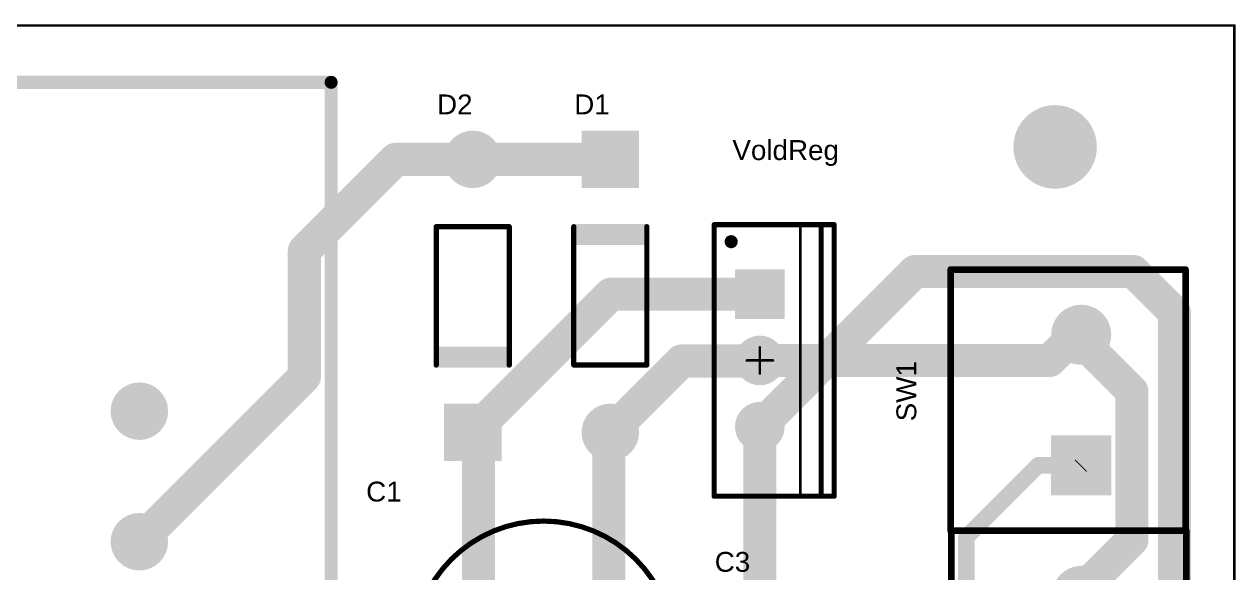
# Model space of a CAD drawing. Header units: millimetres. Extents: x 1.01 to 4.67, y 1.28 to 5.
# Drawn here: x 2.841 to 4.669, y 4.178 to 5.005 of the extents above; entities that cross this region are included whole.
import ezdxf

# ---------------------------------------------------------------- set-up
doc = ezdxf.new("R2010")
doc.units = ezdxf.units.MM
doc.header["$MEASUREMENT"] = 0
for name, color, linetype in [('BottomLayer', 5, 'Continuous'), ('BottomSolder', 6, 'Continuous'), ('Mechanical1', 6, 'Continuous'), ('Mechanical13', 56, 'Continuous'), ('Mechanical15', 56, 'Continuous'), ('MultiLayer', 9, 'Continuous'), ('PadHoleLayer', 156, 'Continuous'), ('TopLayer', 1, 'Continuous'), ('TopOverlay', 2, 'Continuous'), ('TopSolder', 216, 'Continuous')]:
    doc.layers.add(name, color=color, linetype=linetype)
doc.styles.add('Arial', font='arial.ttf', dxfattribs={"height": 0.2})

# ---------------------------------------------------------------- blocks, each defined once
blk = doc.blocks.new('HEADER_2_3')
at = {"layer": 'BottomLayer'}
blk.add_hatch(color=5, dxfattribs=at).paths.add_polyline_path([(-0.0413, 0.0413), (0.0413, 0.0413), (0.0413, -0.0413), (-0.0413, -0.0413)])
h = blk.add_hatch(color=5, dxfattribs=at)
edge = h.paths.add_edge_path()
edge.add_arc((0.1969, 0), 0.0413, 0, 360)
at = {"layer": 'BottomSolder'}
blk.add_hatch(color=6, dxfattribs=at).paths.add_polyline_path([(-0.0453, 0.0453), (0.0453, 0.0453), (0.0453, -0.0453), (-0.0453, -0.0453)])
h = blk.add_hatch(color=6, dxfattribs=at)
edge = h.paths.add_edge_path()
edge.add_arc((0.1969, 0), 0.0453, 0, 360)
at = {"layer": 'MultiLayer'}
blk.add_hatch(color=9, dxfattribs=at).paths.add_polyline_path([(-0.0413, 0.0413), (0.0413, 0.0413), (0.0413, -0.0413), (-0.0413, -0.0413)])
h = blk.add_hatch(color=9, dxfattribs=at)
edge = h.paths.add_edge_path()
edge.add_arc((0.1969, 0), 0.0413, 0, 360)
at = {"layer": 'PadHoleLayer'}
blk.add_hatch(color=156, dxfattribs=at).paths.add_polyline_path([(-0.0217, 0.0217), (0.0217, 0.0217), (0.0217, -0.0217), (-0.0217, -0.0217)])
h = blk.add_hatch(color=156, dxfattribs=at)
edge = h.paths.add_edge_path()
edge.add_arc((0.1969, 0), 0.0217, 0, 360)
at = {"layer": 'TopLayer'}
blk.add_hatch(color=1, dxfattribs=at).paths.add_polyline_path([(-0.0413, 0.0413), (0.0413, 0.0413), (0.0413, -0.0413), (-0.0413, -0.0413)])
h = blk.add_hatch(color=1, dxfattribs=at)
edge = h.paths.add_edge_path()
edge.add_arc((0.1969, 0), 0.0413, 0, 360)
at = {"layer": 'TopSolder'}
blk.add_hatch(color=216, dxfattribs=at).paths.add_polyline_path([(-0.0453, 0.0453), (0.0453, 0.0453), (0.0453, -0.0453), (-0.0453, -0.0453)])
h = blk.add_hatch(color=216, dxfattribs=at)
edge = h.paths.add_edge_path()
edge.add_arc((0.1969, 0), 0.0453, 0, 360)
at = {"layer": 'TopOverlay', "const_width": 0.01}
for points in [[(-0.0984, 0.1969), (0.2953, 0.1969)], [(-0.0984, 0.1969), (-0.0984, -0.1575)], [(0.2953, 0.1969), (0.2953, -0.1575)], [(-0.0984, -0.1575), (0.2953, -0.1575)]]:
    blk.add_lwpolyline(points, dxfattribs=at)
at = {"layer": 'TopOverlay', "const_width": 0.005}
for points in [[(-0.1009, 0.1969, 1), (-0.0959, 0.1969, 1)], [(-0.1009, 0.1969, 1), (-0.0959, 0.1969, 1)], [(0.2928, 0.1969, 1), (0.2978, 0.1969, 1)], [(0.2928, 0.1969, 1), (0.2978, 0.1969, 1)], [(-0.1009, -0.1575, 1), (-0.0959, -0.1575, 1)], [(-0.1009, -0.1575, 1), (-0.0959, -0.1575, 1)], [(0.2928, -0.1575, 1), (0.2978, -0.1575, 1)], [(0.2928, -0.1575, 1), (0.2978, -0.1575, 1)]]:
    blk.add_lwpolyline(points, format="xyb", close=True, dxfattribs=at)
blk = doc.blocks.new('HEADER_2_4')
at = {"layer": 'BottomLayer'}
blk.add_hatch(color=5, dxfattribs=at).paths.add_polyline_path([(-0.0413, 0.0413), (0.0413, 0.0413), (0.0413, -0.0413), (-0.0413, -0.0413)])
h = blk.add_hatch(color=5, dxfattribs=at)
edge = h.paths.add_edge_path()
edge.add_arc((0.1969, 0), 0.0413, 0, 360)
at = {"layer": 'BottomSolder'}
blk.add_hatch(color=6, dxfattribs=at).paths.add_polyline_path([(-0.0453, 0.0453), (0.0453, 0.0453), (0.0453, -0.0453), (-0.0453, -0.0453)])
h = blk.add_hatch(color=6, dxfattribs=at)
edge = h.paths.add_edge_path()
edge.add_arc((0.1969, 0), 0.0453, 0, 360)
at = {"layer": 'MultiLayer'}
blk.add_hatch(color=9, dxfattribs=at).paths.add_polyline_path([(-0.0413, 0.0413), (0.0413, 0.0413), (0.0413, -0.0413), (-0.0413, -0.0413)])
h = blk.add_hatch(color=9, dxfattribs=at)
edge = h.paths.add_edge_path()
edge.add_arc((0.1969, 0), 0.0413, 0, 360)
at = {"layer": 'PadHoleLayer'}
blk.add_hatch(color=156, dxfattribs=at).paths.add_polyline_path([(-0.0217, 0.0217), (0.0217, 0.0217), (0.0217, -0.0217), (-0.0217, -0.0217)])
h = blk.add_hatch(color=156, dxfattribs=at)
edge = h.paths.add_edge_path()
edge.add_arc((0.1969, 0), 0.0217, 0, 360)
at = {"layer": 'TopLayer'}
blk.add_hatch(color=1, dxfattribs=at).paths.add_polyline_path([(-0.0413, 0.0413), (0.0413, 0.0413), (0.0413, -0.0413), (-0.0413, -0.0413)])
h = blk.add_hatch(color=1, dxfattribs=at)
edge = h.paths.add_edge_path()
edge.add_arc((0.1969, 0), 0.0413, 0, 360)
at = {"layer": 'TopSolder'}
blk.add_hatch(color=216, dxfattribs=at).paths.add_polyline_path([(-0.0453, 0.0453), (0.0453, 0.0453), (0.0453, -0.0453), (-0.0453, -0.0453)])
h = blk.add_hatch(color=216, dxfattribs=at)
edge = h.paths.add_edge_path()
edge.add_arc((0.1969, 0), 0.0453, 0, 360)
at = {"layer": 'TopOverlay', "const_width": 0.01}
for points in [[(-0.0984, 0.1969), (0.2953, 0.1969)], [(-0.0984, 0.1969), (-0.0984, -0.1575)], [(0.2953, 0.1969), (0.2953, -0.1575)], [(-0.0984, -0.1575), (0.2953, -0.1575)]]:
    blk.add_lwpolyline(points, dxfattribs=at)
at = {"layer": 'TopOverlay', "const_width": 0.005}
for points in [[(-0.1009, 0.1969, 1), (-0.0959, 0.1969, 1)], [(-0.1009, 0.1969, 1), (-0.0959, 0.1969, 1)], [(0.2928, 0.1969, 1), (0.2978, 0.1969, 1)], [(0.2928, 0.1969, 1), (0.2978, 0.1969, 1)], [(-0.1009, -0.1575, 1), (-0.0959, -0.1575, 1)], [(-0.1009, -0.1575, 1), (-0.0959, -0.1575, 1)], [(0.2928, -0.1575, 1), (0.2978, -0.1575, 1)], [(0.2928, -0.1575, 1), (0.2978, -0.1575, 1)]]:
    blk.add_lwpolyline(points, format="xyb", close=True, dxfattribs=at)
blk = doc.blocks.new('7809_6')
at = {"layer": 'BottomLayer'}
blk.add_hatch(color=5, dxfattribs=at).paths.add_polyline_path([(-0.1335, 0.0335), (-0.0665, 0.0335), (-0.0665, -0.0335), (-0.1335, -0.0335)])
h = blk.add_hatch(color=5, dxfattribs=at)
edge = h.paths.add_edge_path()
edge.add_arc((0, 0), 0.0335, 0, 360)
h = blk.add_hatch(color=5, dxfattribs=at)
edge = h.paths.add_edge_path()
edge.add_arc((0.1, 0), 0.0335, 0, 360)
at = {"layer": 'BottomSolder'}
blk.add_hatch(color=6, dxfattribs=at).paths.add_polyline_path([(-0.1375, 0.0375), (-0.0625, 0.0375), (-0.0625, -0.0375), (-0.1375, -0.0375)])
h = blk.add_hatch(color=6, dxfattribs=at)
edge = h.paths.add_edge_path()
edge.add_arc((0, 0), 0.0375, 0, 360)
h = blk.add_hatch(color=6, dxfattribs=at)
edge = h.paths.add_edge_path()
edge.add_arc((0.1, 0), 0.0375, 0, 360)
at = {"layer": 'MultiLayer'}
blk.add_hatch(color=9, dxfattribs=at).paths.add_polyline_path([(-0.1335, 0.0335), (-0.0665, 0.0335), (-0.0665, -0.0335), (-0.1335, -0.0335)])
h = blk.add_hatch(color=9, dxfattribs=at)
edge = h.paths.add_edge_path()
edge.add_arc((0, 0), 0.0335, 0, 360)
h = blk.add_hatch(color=9, dxfattribs=at)
edge = h.paths.add_edge_path()
edge.add_arc((0.1, 0), 0.0335, 0, 360)
at = {"layer": 'PadHoleLayer'}
h = blk.add_hatch(color=156, dxfattribs=at)
edge = h.paths.add_edge_path()
edge.add_arc((-0.1, 0), 0.0217, 0, 360)
h = blk.add_hatch(color=156, dxfattribs=at)
edge = h.paths.add_edge_path()
edge.add_arc((0, 0), 0.0217, 0, 360)
h = blk.add_hatch(color=156, dxfattribs=at)
edge = h.paths.add_edge_path()
edge.add_arc((0.1, 0), 0.0217, 0, 360)
at = {"layer": 'TopLayer'}
blk.add_hatch(color=1, dxfattribs=at).paths.add_polyline_path([(-0.1335, 0.0335), (-0.0665, 0.0335), (-0.0665, -0.0335), (-0.1335, -0.0335)])
h = blk.add_hatch(color=1, dxfattribs=at)
edge = h.paths.add_edge_path()
edge.add_arc((0, 0), 0.0335, 0, 360)
h = blk.add_hatch(color=1, dxfattribs=at)
edge = h.paths.add_edge_path()
edge.add_arc((0.1, 0), 0.0335, 0, 360)
at = {"layer": 'TopSolder'}
blk.add_hatch(color=216, dxfattribs=at).paths.add_polyline_path([(-0.1375, 0.0375), (-0.0625, 0.0375), (-0.0625, -0.0375), (-0.1375, -0.0375)])
h = blk.add_hatch(color=216, dxfattribs=at)
edge = h.paths.add_edge_path()
edge.add_arc((0, 0), 0.0375, 0, 360)
h = blk.add_hatch(color=216, dxfattribs=at)
edge = h.paths.add_edge_path()
edge.add_arc((0.1, 0), 0.0375, 0, 360)
at = {"layer": 'Mechanical13', "const_width": 0.00394}
for points in [[(-0.2047, -0.0689), (-0.2047, 0.1122)], [(0.2047, 0.1122), (-0.2047, 0.1122)], [(0.2047, -0.0689), (0.2047, 0.1122)], [(0.2047, 0.061), (-0.2047, 0.061)], [(0.2047, -0.0689), (-0.2047, -0.0689)]]:
    blk.add_lwpolyline(points, dxfattribs=at)
at = {"layer": 'Mechanical13', "const_width": 0.00197}
for points in [[(-0.2057, 0.1122, 1), (-0.2037, 0.1122, 1)], [(-0.2057, 0.1122, 1), (-0.2037, 0.1122, 1)], [(0.2037, 0.1122, 1), (0.2057, 0.1122, 1)], [(0.2037, 0.1122, 1), (0.2057, 0.1122, 1)], [(-0.2057, 0.061, 1), (-0.2037, 0.061, 1)], [(0.2037, 0.061, 1), (0.2057, 0.061, 1)], [(-0.2057, -0.0689, 1), (-0.2037, -0.0689, 1)], [(-0.2057, -0.0689, 1), (-0.2037, -0.0689, 1)], [(0.2037, -0.0689, 1), (0.2057, -0.0689, 1)], [(0.2037, -0.0689, 1), (0.2057, -0.0689, 1)]]:
    blk.add_lwpolyline(points, format="xyb", close=True, dxfattribs=at)
at = {"layer": 'Mechanical15', "const_width": 0.00394}
for points in [[(0, -0.0197), (0, 0.0197)], [(0.0197, 0), (-0.0197, 0)]]:
    blk.add_lwpolyline(points, dxfattribs=at)
at = {"layer": 'Mechanical15', "const_width": 0.00197}
for points in [[(-0.001, 0.0197, 1), (0.001, 0.0197, 1)], [(-0.0207, 0, 1), (-0.0187, 0, 1)], [(0.0187, 0, 1), (0.0207, 0, 1)], [(-0.001, -0.0197, 1), (0.001, -0.0197, 1)]]:
    blk.add_lwpolyline(points, format="xyb", close=True, dxfattribs=at)
at = {"layer": 'TopOverlay', "const_width": 0.00787}
for points in [[(-0.2047, -0.0689), (-0.2047, 0.1122)], [(0.2047, 0.1122), (-0.2047, 0.1122)], [(0.2047, -0.0689), (0.2047, 0.1122)], [(0.2047, 0.0925), (-0.2047, 0.0925)], [(0.2047, -0.0689), (-0.2047, -0.0689)]]:
    blk.add_lwpolyline(points, dxfattribs=at)
at = {"layer": 'TopOverlay'}
for points, const_width in [([(-0.2067, 0.1122, 1), (-0.2028, 0.1122, 1)], 0.00394), ([(-0.2067, 0.1122, 1), (-0.2028, 0.1122, 1)], 0.00394), ([(0.2028, 0.1122, 1), (0.2067, 0.1122, 1)], 0.00394), ([(0.2028, 0.1122, 1), (0.2067, 0.1122, 1)], 0.00394), ([(-0.2067, 0.0925, 1), (-0.2028, 0.0925, 1)], 0.00394), ([(0.2028, 0.0925, 1), (0.2067, 0.0925, 1)], 0.00394), ([(-0.1742, -0.0433, 1), (-0.1841, -0.0433, 1)], 0.00984), ([(-0.1865, -0.0433, 1), (-0.1816, -0.0433, 1)], 0.00492), ([(-0.1767, -0.0433, 1), (-0.1718, -0.0433, 1)], 0.00492), ([(-0.2067, -0.0689, 1), (-0.2028, -0.0689, 1)], 0.00394), ([(-0.2067, -0.0689, 1), (-0.2028, -0.0689, 1)], 0.00394), ([(0.2028, -0.0689, 1), (0.2067, -0.0689, 1)], 0.00394), ([(0.2028, -0.0689, 1), (0.2067, -0.0689, 1)], 0.00394)]:
    blk.add_lwpolyline(points, format="xyb", close=True, dxfattribs=dict(at, const_width=const_width))
blk = doc.blocks.new('TRANSFO_7')
at = {"layer": 'BottomLayer'}
h = blk.add_hatch(color=5, dxfattribs=at)
edge = h.paths.add_edge_path()
edge.add_arc((0.7874, 0), 0.0394, 0, 360)
h = blk.add_hatch(color=5, dxfattribs=at)
edge = h.paths.add_edge_path()
edge.add_arc((0.9843, 0), 0.0394, 0, 360)
at = {"layer": 'BottomSolder'}
h = blk.add_hatch(color=6, dxfattribs=at)
edge = h.paths.add_edge_path()
edge.add_arc((0.7874, 0), 0.0434, 0, 360)
h = blk.add_hatch(color=6, dxfattribs=at)
edge = h.paths.add_edge_path()
edge.add_arc((0.9843, 0), 0.0434, 0, 360)
at = {"layer": 'MultiLayer'}
h = blk.add_hatch(color=9, dxfattribs=at)
edge = h.paths.add_edge_path()
edge.add_arc((0.7874, 0), 0.0394, 0, 360)
h = blk.add_hatch(color=9, dxfattribs=at)
edge = h.paths.add_edge_path()
edge.add_arc((0.9843, 0), 0.0394, 0, 360)
at = {"layer": 'PadHoleLayer'}
h = blk.add_hatch(color=156, dxfattribs=at)
edge = h.paths.add_edge_path()
edge.add_arc((0.7874, 0), 0.0197, 0, 360)
h = blk.add_hatch(color=156, dxfattribs=at)
edge = h.paths.add_edge_path()
edge.add_arc((0.9843, 0), 0.0197, 0, 360)
at = {"layer": 'TopLayer'}
h = blk.add_hatch(color=1, dxfattribs=at)
edge = h.paths.add_edge_path()
edge.add_arc((0.7874, 0), 0.0394, 0, 360)
h = blk.add_hatch(color=1, dxfattribs=at)
edge = h.paths.add_edge_path()
edge.add_arc((0.9843, 0), 0.0394, 0, 360)
at = {"layer": 'TopSolder'}
h = blk.add_hatch(color=216, dxfattribs=at)
edge = h.paths.add_edge_path()
edge.add_arc((0.7874, 0), 0.0434, 0, 360)
h = blk.add_hatch(color=216, dxfattribs=at)
edge = h.paths.add_edge_path()
edge.add_arc((0.9843, 0), 0.0434, 0, 360)
at = {"layer": 'TopOverlay', "const_width": 0.0197}
for points in [[(1.4803, 1.372), (1.4803, -0.2894)], [(-0.4961, -0.2894), (1.4803, -0.2894)]]:
    blk.add_lwpolyline(points, dxfattribs=at)
at = {"layer": 'TopOverlay', "const_width": 0.00984}
blk.add_lwpolyline([(1.4754, -0.2894, 1), (1.4852, -0.2894, 1)], format="xyb", close=True, dxfattribs=at)
blk.add_lwpolyline([(1.4754, -0.2894, 1), (1.4852, -0.2894, 1)], format="xyb", close=True, dxfattribs=at)
blk = doc.blocks.new('DO_41_35')
at = {"layer": 'BottomLayer'}
h = blk.add_hatch(color=5, dxfattribs=at)
edge = h.paths.add_edge_path()
edge.add_arc((-0.2059, 0), 0.0394, 0, 360)
blk.add_hatch(color=5, dxfattribs=at).paths.add_polyline_path([(0.1665, 0.0394), (0.2453, 0.0394), (0.2453, -0.0394), (0.1665, -0.0394)])
at = {"layer": 'BottomSolder'}
h = blk.add_hatch(color=6, dxfattribs=at)
edge = h.paths.add_edge_path()
edge.add_arc((-0.2059, 0), 0.0434, 0, 360)
blk.add_hatch(color=6, dxfattribs=at).paths.add_polyline_path([(0.1625, 0.0434), (0.2493, 0.0434), (0.2493, -0.0434), (0.1625, -0.0434)])
at = {"layer": 'MultiLayer'}
h = blk.add_hatch(color=9, dxfattribs=at)
edge = h.paths.add_edge_path()
edge.add_arc((-0.2059, 0), 0.0394, 0, 360)
blk.add_hatch(color=9, dxfattribs=at).paths.add_polyline_path([(0.1665, 0.0394), (0.2453, 0.0394), (0.2453, -0.0394), (0.1665, -0.0394)])
at = {"layer": 'PadHoleLayer'}
h = blk.add_hatch(color=156, dxfattribs=at)
edge = h.paths.add_edge_path()
edge.add_arc((-0.2059, 0), 0.0236, 0, 360)
h = blk.add_hatch(color=156, dxfattribs=at)
edge = h.paths.add_edge_path()
edge.add_arc((0.2059, 0), 0.0236, 0, 360)
at = {"layer": 'TopLayer'}
h = blk.add_hatch(color=1, dxfattribs=at)
edge = h.paths.add_edge_path()
edge.add_arc((-0.2059, 0), 0.0394, 0, 360)
blk.add_hatch(color=1, dxfattribs=at).paths.add_polyline_path([(0.1665, 0.0394), (0.2453, 0.0394), (0.2453, -0.0394), (0.1665, -0.0394)])
at = {"layer": 'TopOverlay'}
blk.add_hatch(color=2, dxfattribs=at).paths.add_polyline_path([(0.0768, -0.0551), (0.1083, -0.0551), (0.1083, 0.0551), (0.0768, 0.0551)])
at = {"layer": 'TopSolder'}
h = blk.add_hatch(color=216, dxfattribs=at)
edge = h.paths.add_edge_path()
edge.add_arc((-0.2059, 0), 0.0434, 0, 360)
blk.add_hatch(color=216, dxfattribs=at).paths.add_polyline_path([(0.1625, 0.0434), (0.2493, 0.0434), (0.2493, -0.0434), (0.1625, -0.0434)])
at = {"layer": 'TopOverlay', "const_width": 0.00787}
for points in [[(-0.1043, -0.0551), (-0.1043, 0.0551)], [(0.1043, 0.0551), (-0.1043, 0.0551)], [(0.1043, -0.0551), (-0.1043, -0.0551)]]:
    blk.add_lwpolyline(points, dxfattribs=at)
at = {"layer": 'TopOverlay', "const_width": 0.00394}
for points in [[(-0.1063, 0.0551, 1), (-0.1024, 0.0551, 1)], [(-0.1063, 0.0551, 1), (-0.1024, 0.0551, 1)], [(0.1024, 0.0551, 1), (0.1063, 0.0551, 1)], [(-0.1063, -0.0551, 1), (-0.1024, -0.0551, 1)], [(-0.1063, -0.0551, 1), (-0.1024, -0.0551, 1)], [(0.1024, -0.0551, 1), (0.1063, -0.0551, 1)]]:
    blk.add_lwpolyline(points, format="xyb", close=True, dxfattribs=at)
blk = doc.blocks.new('DO_41_36')
at = {"layer": 'BottomLayer'}
h = blk.add_hatch(color=5, dxfattribs=at)
edge = h.paths.add_edge_path()
edge.add_arc((-0.2059, 0), 0.0394, 0, 360)
blk.add_hatch(color=5, dxfattribs=at).paths.add_polyline_path([(0.1665, 0.0394), (0.2453, 0.0394), (0.2453, -0.0394), (0.1665, -0.0394)])
at = {"layer": 'BottomSolder'}
h = blk.add_hatch(color=6, dxfattribs=at)
edge = h.paths.add_edge_path()
edge.add_arc((-0.2059, 0), 0.0434, 0, 360)
blk.add_hatch(color=6, dxfattribs=at).paths.add_polyline_path([(0.1625, 0.0434), (0.2493, 0.0434), (0.2493, -0.0434), (0.1625, -0.0434)])
at = {"layer": 'MultiLayer'}
h = blk.add_hatch(color=9, dxfattribs=at)
edge = h.paths.add_edge_path()
edge.add_arc((-0.2059, 0), 0.0394, 0, 360)
blk.add_hatch(color=9, dxfattribs=at).paths.add_polyline_path([(0.1665, 0.0394), (0.2453, 0.0394), (0.2453, -0.0394), (0.1665, -0.0394)])
at = {"layer": 'PadHoleLayer'}
h = blk.add_hatch(color=156, dxfattribs=at)
edge = h.paths.add_edge_path()
edge.add_arc((-0.2059, 0), 0.0236, 0, 360)
h = blk.add_hatch(color=156, dxfattribs=at)
edge = h.paths.add_edge_path()
edge.add_arc((0.2059, 0), 0.0236, 0, 360)
at = {"layer": 'TopLayer'}
h = blk.add_hatch(color=1, dxfattribs=at)
edge = h.paths.add_edge_path()
edge.add_arc((-0.2059, 0), 0.0394, 0, 360)
blk.add_hatch(color=1, dxfattribs=at).paths.add_polyline_path([(0.1665, 0.0394), (0.2453, 0.0394), (0.2453, -0.0394), (0.1665, -0.0394)])
at = {"layer": 'TopOverlay'}
blk.add_hatch(color=2, dxfattribs=at).paths.add_polyline_path([(0.0768, -0.0551), (0.1083, -0.0551), (0.1083, 0.0551), (0.0768, 0.0551)])
at = {"layer": 'TopSolder'}
h = blk.add_hatch(color=216, dxfattribs=at)
edge = h.paths.add_edge_path()
edge.add_arc((-0.2059, 0), 0.0434, 0, 360)
blk.add_hatch(color=216, dxfattribs=at).paths.add_polyline_path([(0.1625, 0.0434), (0.2493, 0.0434), (0.2493, -0.0434), (0.1625, -0.0434)])
at = {"layer": 'TopOverlay', "const_width": 0.00787}
for points in [[(-0.1043, 0.0551), (-0.1043, -0.0551)], [(-0.1043, 0.0551), (0.1043, 0.0551)], [(-0.1043, -0.0551), (0.1043, -0.0551)]]:
    blk.add_lwpolyline(points, dxfattribs=at)
at = {"layer": 'TopOverlay', "const_width": 0.00394}
for points in [[(-0.1063, 0.0551, 1), (-0.1024, 0.0551, 1)], [(-0.1063, 0.0551, 1), (-0.1024, 0.0551, 1)], [(0.1024, 0.0551, 1), (0.1063, 0.0551, 1)], [(-0.1063, -0.0551, 1), (-0.1024, -0.0551, 1)], [(-0.1063, -0.0551, 1), (-0.1024, -0.0551, 1)], [(0.1024, -0.0551, 1), (0.1063, -0.0551, 1)]]:
    blk.add_lwpolyline(points, format="xyb", close=True, dxfattribs=at)
blk = doc.blocks.new('CAPACITROR_1000UF_39')
at = {"layer": 'BottomLayer'}
h = blk.add_hatch(color=5, dxfattribs=at)
edge = h.paths.add_edge_path()
edge.add_arc((0, 0), 0.0236, 0, 360)
h = blk.add_hatch(color=5, dxfattribs=at)
edge = h.paths.add_edge_path()
edge.add_arc((0.1969, 0), 0.0236, 0, 360)
at = {"layer": 'BottomSolder'}
h = blk.add_hatch(color=6, dxfattribs=at)
edge = h.paths.add_edge_path()
edge.add_arc((0, 0), 0.0276, 0, 360)
h = blk.add_hatch(color=6, dxfattribs=at)
edge = h.paths.add_edge_path()
edge.add_arc((0.1969, 0), 0.0276, 0, 360)
at = {"layer": 'MultiLayer'}
h = blk.add_hatch(color=9, dxfattribs=at)
edge = h.paths.add_edge_path()
edge.add_arc((0, 0), 0.0236, 0, 360)
h = blk.add_hatch(color=9, dxfattribs=at)
edge = h.paths.add_edge_path()
edge.add_arc((0.1969, 0), 0.0236, 0, 360)
at = {"layer": 'PadHoleLayer'}
h = blk.add_hatch(color=156, dxfattribs=at)
edge = h.paths.add_edge_path()
edge.add_arc((0, 0), 0.0138, 0, 360)
h = blk.add_hatch(color=156, dxfattribs=at)
edge = h.paths.add_edge_path()
edge.add_arc((0.1969, 0), 0.0138, 0, 360)
at = {"layer": 'TopLayer'}
h = blk.add_hatch(color=1, dxfattribs=at)
edge = h.paths.add_edge_path()
edge.add_arc((0, 0), 0.0236, 0, 360)
h = blk.add_hatch(color=1, dxfattribs=at)
edge = h.paths.add_edge_path()
edge.add_arc((0.1969, 0), 0.0236, 0, 360)
at = {"layer": 'TopSolder'}
h = blk.add_hatch(color=216, dxfattribs=at)
edge = h.paths.add_edge_path()
edge.add_arc((0, 0), 0.0276, 0, 360)
h = blk.add_hatch(color=216, dxfattribs=at)
edge = h.paths.add_edge_path()
edge.add_arc((0.1969, 0), 0.0276, 0, 360)
at = {"layer": 'TopOverlay'}
for points, const_width in [([(0.2953, 0, 1), (-0.0984, 0, 1)], 0.00787), ([(0.3457, 0.02, 1), (0.3496, 0.02, 1)], 0.00394), ([(-0.1004, 0, 1), (-0.0965, 0, 1)], 0.00394), ([(0.2933, 0, 1), (0.2972, 0, 1)], 0.00394), ([(0.3257, 0, 1), (0.3296, 0, 1)], 0.00394), ([(0.3657, 0, 1), (0.3696, 0, 1)], 0.00394), ([(0.3457, -0.02, 1), (0.3496, -0.02, 1)], 0.00394)]:
    blk.add_lwpolyline(points, format="xyb", close=True, dxfattribs=dict(at, const_width=const_width))
at = {"layer": 'TopOverlay', "const_width": 0.00787}
for points in [[(0.3476, 0.02), (0.3476, -0.02)], [(0.3676, 0), (0.3276, 0)]]:
    blk.add_lwpolyline(points, dxfattribs=at)

msp = doc.modelspace()

# ---------------------------------------------------------------- hatches: boundary and pattern name
at = {"layer": 'BottomLayer'}
h = msp.add_hatch(color=5, dxfattribs=at)
edge = h.paths.add_edge_path()
edge.add_arc((4.3967, 4.8199), 0.03, 0, 360)
at = {"layer": 'BottomSolder'}
h = msp.add_hatch(color=6, dxfattribs=at)
edge = h.paths.add_edge_path()
edge.add_arc((4.3967, 4.8199), 0.034, 0, 360)
at = {"layer": 'MultiLayer'}
h = msp.add_hatch(color=9, dxfattribs=at)
edge = h.paths.add_edge_path()
edge.add_arc((4.3967, 4.8199), 0.03, 0, 360)
at = {"layer": 'PadHoleLayer'}
h = msp.add_hatch(color=156, dxfattribs=at)
edge = h.paths.add_edge_path()
edge.add_arc((4.3967, 4.8199), 0.063, 0, 360)
at = {"layer": 'TopLayer'}
h = msp.add_hatch(color=1, dxfattribs=at)
edge = h.paths.add_edge_path()
edge.add_arc((4.3967, 4.8199), 0.03, 0, 360)
at = {"layer": 'TopSolder'}
h = msp.add_hatch(color=216, dxfattribs=at)
edge = h.paths.add_edge_path()
edge.add_arc((4.3967, 4.8199), 0.034, 0, 360)

# ---------------------------------------------------------------- linework, layer by layer
at = {"layer": 'BottomLayer'}
for points, const_width in [([(3.2638, 4.6634), (3.4015, 4.8011)], 0.05), ([(3.4015, 4.8011), (3.5179, 4.8011)], 0.05), ([(3.5179, 4.8011), (3.7254, 4.8011)], 0.05), ([(3.2638, 4.4734), (3.2638, 4.6634)], 0.05), ([(3.9511, 4.3978), (4.1852, 4.6319)], 0.05), ([(4.1852, 4.6319), (4.5148, 4.6319)], 0.05), ([(4.5148, 4.6319), (4.5768, 4.5699)], 0.05), ([(3.5179, 4.3893), (3.7264, 4.5978)], 0.05), ([(3.7264, 4.5978), (3.9511, 4.5978)], 0.05), ([(4.5768, 2.9673), (4.5768, 4.5699)], 0.05), ([(4.436, 4.5276), (4.436, 4.5364)], 0.05), ([(4.436, 4.5276), (4.5124, 4.4512)], 0.05), ([(3.7254, 4.3893), (3.8331, 4.497)], 0.05), ([(3.8331, 4.497), (3.9503, 4.497)], 0.05), ([(3.9503, 4.497), (3.9511, 4.4978)], 0.05), ([(3.0148, 4.2244), (3.2638, 4.4734)], 0.05), ([(4.5124, 4.2269), (4.5124, 4.4512)], 0.05), ([(3.5179, 4.3893), (3.5264, 4.3809)], 0.05), ([(3.7232, 4.3871), (3.7254, 4.3893)], 0.05), ([(3.7232, 4.0587), (3.7232, 4.3871)], 0.05), ([(3.9511, 4.0883), (3.9511, 4.3978)], 0.05), ([(3.5264, 4.0587), (3.5264, 4.3809)], 0.05), ([(4.2628, 4.2313), (4.3711, 4.3396)], 0.025), ([(4.3711, 4.3396), (4.437, 4.3396)], 0.025), ([(4.2628, 2.9173), (4.2628, 4.2313)], 0.025), ([(4.437, 4.1516), (4.5124, 4.2269)], 0.05)]:
    msp.add_lwpolyline(points, dxfattribs=dict(at, const_width=const_width))
for points, const_width in [([(3.389, 4.8011, 1), (3.414, 4.8011, 1)], 0.025), ([(3.389, 4.8011, 1), (3.414, 4.8011, 1)], 0.025), ([(3.5054, 4.8011, 1), (3.5304, 4.8011, 1)], 0.025), ([(3.5054, 4.8011, 1), (3.5304, 4.8011, 1)], 0.025), ([(3.7129, 4.8011, 1), (3.7379, 4.8011, 1)], 0.025), ([(3.2513, 4.6634, 1), (3.2763, 4.6634, 1)], 0.025), ([(3.2513, 4.6634, 1), (3.2763, 4.6634, 1)], 0.025), ([(4.1727, 4.6319, 1), (4.1977, 4.6319, 1)], 0.025), ([(4.1727, 4.6319, 1), (4.1977, 4.6319, 1)], 0.025), ([(4.5023, 4.6319, 1), (4.5273, 4.6319, 1)], 0.025), ([(4.5023, 4.6319, 1), (4.5273, 4.6319, 1)], 0.025), ([(3.7139, 4.5978, 1), (3.7389, 4.5978, 1)], 0.025), ([(3.7139, 4.5978, 1), (3.7389, 4.5978, 1)], 0.025), ([(3.9386, 4.5978, 1), (3.9636, 4.5978, 1)], 0.025), ([(4.5643, 4.5699, 1), (4.5893, 4.5699, 1)], 0.025), ([(4.5643, 4.5699, 1), (4.5893, 4.5699, 1)], 0.025), ([(4.4235, 4.5364, 1), (4.4485, 4.5364, 1)], 0.025), ([(4.4235, 4.5276, 1), (4.4485, 4.5276, 1)], 0.025), ([(4.4235, 4.5276, 1), (4.4485, 4.5276, 1)], 0.025), ([(3.8206, 4.497, 1), (3.8456, 4.497, 1)], 0.025), ([(3.8206, 4.497, 1), (3.8456, 4.497, 1)], 0.025), ([(3.9378, 4.497, 1), (3.9628, 4.497, 1)], 0.025), ([(3.9378, 4.497, 1), (3.9628, 4.497, 1)], 0.025), ([(3.9386, 4.4978, 1), (3.9636, 4.4978, 1)], 0.025), ([(3.2513, 4.4734, 1), (3.2763, 4.4734, 1)], 0.025), ([(3.2513, 4.4734, 1), (3.2763, 4.4734, 1)], 0.025), ([(4.4999, 4.4512, 1), (4.5249, 4.4512, 1)], 0.025), ([(4.4999, 4.4512, 1), (4.5249, 4.4512, 1)], 0.025), ([(3.5054, 4.3893, 1), (3.5304, 4.3893, 1)], 0.025), ([(3.5054, 4.3893, 1), (3.5304, 4.3893, 1)], 0.025), ([(3.7107, 4.3871, 1), (3.7357, 4.3871, 1)], 0.025), ([(3.7107, 4.3871, 1), (3.7357, 4.3871, 1)], 0.025), ([(3.7129, 4.3893, 1), (3.7379, 4.3893, 1)], 0.025), ([(3.7129, 4.3893, 1), (3.7379, 4.3893, 1)], 0.025), ([(3.9386, 4.3978, 1), (3.9636, 4.3978, 1)], 0.025), ([(3.9386, 4.3978, 1), (3.9636, 4.3978, 1)], 0.025), ([(3.5139, 4.3809, 1), (3.5389, 4.3809, 1)], 0.025), ([(3.5139, 4.3809, 1), (3.5389, 4.3809, 1)], 0.025), ([(4.3648, 4.3396, 1), (4.3773, 4.3396, 1)], 0.0125), ([(4.3648, 4.3396, 1), (4.3773, 4.3396, 1)], 0.0125), ([(4.4308, 4.3396, 1), (4.4433, 4.3396, 1)], 0.0125), ([(3.0023, 4.2244, 1), (3.0273, 4.2244, 1)], 0.025), ([(4.2565, 4.2313, 1), (4.269, 4.2313, 1)], 0.0125), ([(4.2565, 4.2313, 1), (4.269, 4.2313, 1)], 0.0125), ([(4.4999, 4.2269, 1), (4.5249, 4.2269, 1)], 0.025), ([(4.4999, 4.2269, 1), (4.5249, 4.2269, 1)], 0.025)]:
    msp.add_lwpolyline(points, format="xyb", close=True, dxfattribs=dict(at, const_width=const_width))
at = {"layer": 'Mechanical1', "const_width": 0.00394}
for points in [[(1.0148, 5.003), (4.6673, 5.003)], [(4.6673, 4.077), (4.6673, 5.003)]]:
    msp.add_lwpolyline(points, dxfattribs=at)
at = {"layer": 'Mechanical1', "const_width": 0.00197}
msp.add_lwpolyline([(4.6663, 5.003, 1), (4.6683, 5.003, 1)], format="xyb", close=True, dxfattribs=at)
msp.add_lwpolyline([(4.6663, 5.003, 1), (4.6683, 5.003, 1)], format="xyb", close=True, dxfattribs=at)
at = {"layer": 'TopLayer'}
for points, const_width in [([(4.3886, 4.4978), (4.4272, 4.5364)], 0.05), ([(3.9511, 4.4978), (4.3886, 4.4978)], 0.05), ([(4.435, 4.3386), (4.436, 4.3396)], 0.025)]:
    msp.add_lwpolyline(points, dxfattribs=dict(at, const_width=const_width))
for points, const_width in [([(4.4147, 4.5364, 1), (4.4397, 4.5364, 1)], 0.025), ([(3.9386, 4.4978, 1), (3.9636, 4.4978, 1)], 0.025), ([(4.3761, 4.4978, 1), (4.4011, 4.4978, 1)], 0.025), ([(4.3761, 4.4978, 1), (4.4011, 4.4978, 1)], 0.025), ([(4.4298, 4.3396, 1), (4.4423, 4.3396, 1)], 0.0125), ([(4.4288, 4.3386, 1), (4.4413, 4.3386, 1)], 0.0125)]:
    msp.add_lwpolyline(points, format="xyb", close=True, dxfattribs=dict(at, const_width=const_width))

# ---------------------------------------------------------------- block references
for name, p, rotation in [('TRANSFO_7', (3.0148, 3.437), 90), ('DO_41_35', (3.5179, 4.5952), 270), ('DO_41_36', (3.7254, 4.5952), 90), ('7809_6', (3.9511, 4.4978), 270), ('HEADER_2_4', (4.436, 4.3396), 90), ('CAPACITROR_1000UF_39', (3.7232, 4.0587), 180), ('HEADER_2_3', (4.437, 3.9459), 90)]:
    msp.add_blockref(name, p, dxfattribs=dict(rotation=rotation))

# ---------------------------------------------------------------- texts
at = {"layer": 'TopOverlay', "style": 'Arial'}
for s, p in [('D2', (3.464, 4.869)), ('D1', (3.671, 4.869)), ('VoldReg', (3.9097, 4.8001)), ('C1', (3.357, 4.285)), ('C3', (3.883, 4.179))]:
    msp.add_text(s, height=0.03, dxfattribs=at).set_placement(p)
msp.add_text('SW1', height=0.03, rotation=90, dxfattribs=at).set_placement((4.1872, 4.406))

doc.saveas('drawing.dxf')
